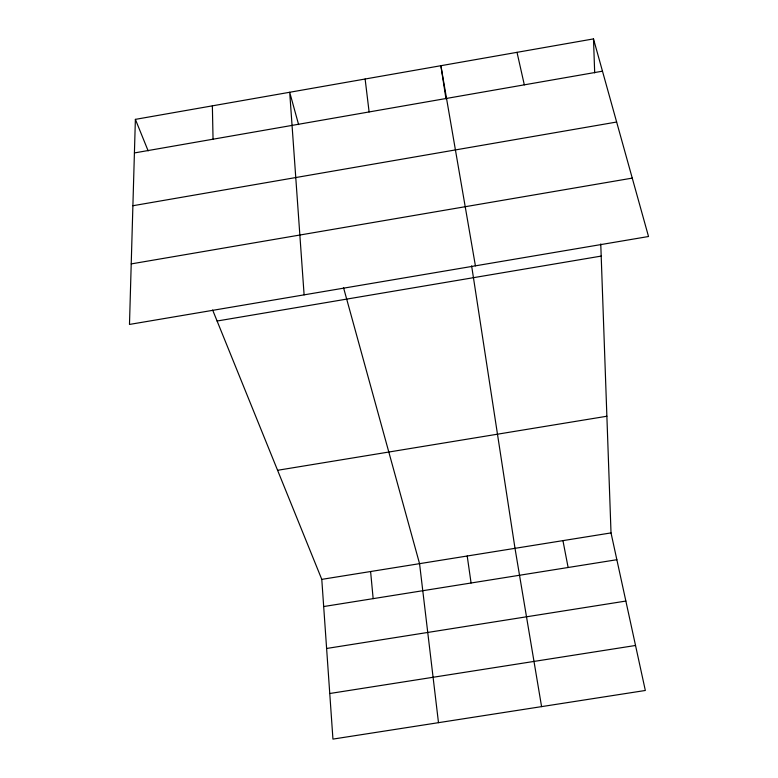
<?xml version="1.0" encoding="UTF-8"?>
<svg xmlns="http://www.w3.org/2000/svg" width="778" height="778" viewBox="0 0 778 778"><rect width="100%" height="100%" fill="white"/><g stroke="black" fill="none" stroke-linecap="round" stroke-linejoin="round"><path stroke-width="1.17" d="M135.382 119.374L129.479 324.436L648.521 236.512L593.488 38.9L135.382 119.374L148.151 150.874M134.419 152.935L602.483 71.187M132.892 205.732L616.643 122.029M131.219 263.907L632.251 178.113M217.091 321.022L601.2 256.088M277.59 470.291L606.879 416.24M212.637 310.014L321.781 579.367L611.022 532.911L600.762 243.952M323.687 606.548L616.857 559.713M326.614 648.473L625.862 601.063M329.755 693.509L635.529 645.477M298.606 124.597L289.698 92.271L304.11 294.862M343.497 287.539L419.556 563.661L438.491 722.674M517.01 52.33L524.323 84.841M611.022 532.911L645.332 690.475L332.945 739.1L321.781 579.367M562.941 540.632L568.125 567.502M475.416 265.843L440.893 65.712L445.979 98.855M541.585 706.628L515.007 548.334L471.624 265.833M467.208 556.007L471.079 583.004M365.125 79.016L369.112 111.944M370.6 571.529L373.158 598.652M593.488 38.9L594.693 72.879M212.365 105.857L213.046 139.204"/></g></svg>
